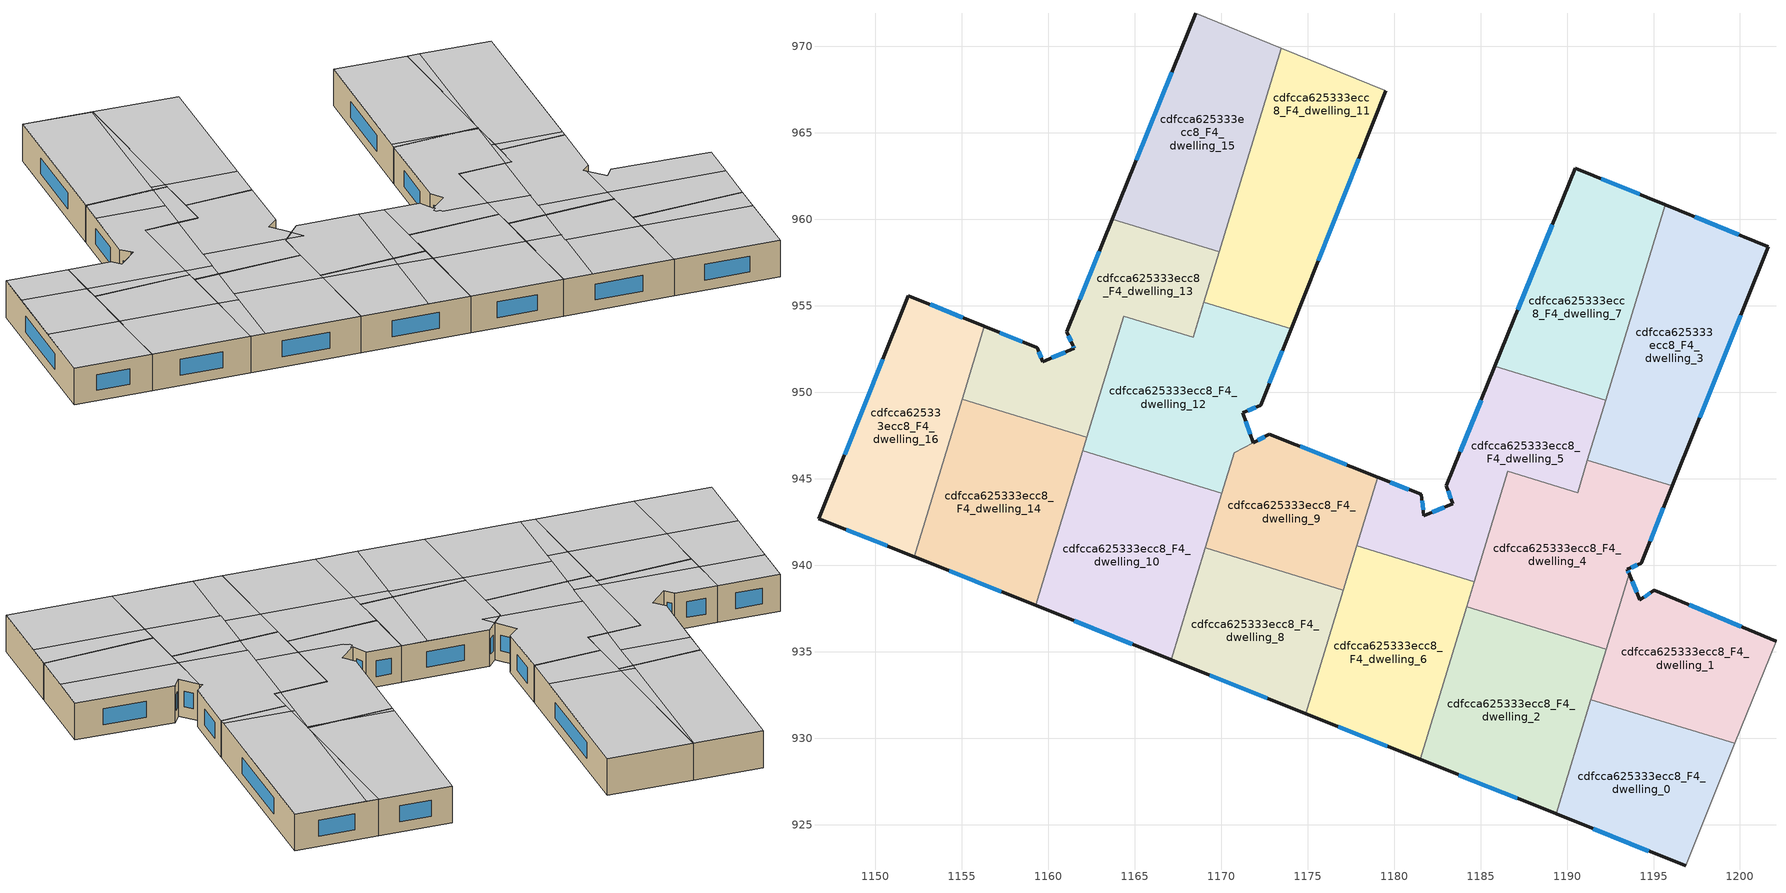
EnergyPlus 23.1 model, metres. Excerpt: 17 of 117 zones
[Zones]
cdfcca625333ecc8_F4_dwelling_0
 floor to cdfcca625333ecc8_F3_dwelling_0 (EU_floor_Construction): 1199.71,929.7 1196.87,922.62 1189.37,925.62 1191.38,932.23 z12
 wall outside (EU_wall_Construction): 1189.37,925.62 1196.87,922.62 z12:15
 wall to cdfcca625333ecc8_F4_dwelling_1 (EU_wall_Construction): 1199.71,929.7 1191.38,932.23 z12:15
 wall adiabatic (EU_wall_Construction): 1196.87,922.62 1199.71,929.7 z12:15
 wall to cdfcca625333ecc8_F4_dwelling_2 (EU_wall_Construction): 1191.38,932.23 1189.37,925.62 z12:15
 window (EU_Window_Construction): 1191.51,924.77 1194.72,923.48 z12.86:14.14
 ceiling to cdfcca625333ecc8_F5_dwelling_15 (EU_floor_Construction): 1196.87,922.62 1198.91,927.72 1190.97,930.9 1189.37,925.62 z15
 ceiling to cdfcca625333ecc8_F5_dwelling_14 (EU_floor_Construction): 1198.91,927.72 1199.71,929.7 1191.38,932.23 1190.97,930.9 z15
cdfcca625333ecc8_F4_dwelling_1
 floor to cdfcca625333ecc8_F3_dwelling_1 (EU_floor_Construction): 1202.08,935.61 1199.71,929.7 1191.38,932.23 1193.59,939.51 1194.22,938 1195.05,938.56 z12
 wall outside (EU_wall_Construction): 1202.08,935.61 1195.05,938.56 1194.22,938 1193.59,939.51 z12:15
 wall adiabatic (EU_wall_Construction): 1199.71,929.7 1202.08,935.61 z12:15
 wall to cdfcca625333ecc8_F4_dwelling_4 (EU_wall_Construction): 1193.59,939.51 1192.26,935.13 z12:15
 wall to cdfcca625333ecc8_F4_dwelling_2 (EU_wall_Construction): 1192.26,935.13 1191.38,932.23 z12:15
 window (EU_Window_Construction): 1194.04,938.43 1193.77,939.08 / 1194.81,938.4 1194.46,938.16 / 1200.07,936.45 1197.06,937.72 z12.86:14.14
 ceiling to cdfcca625333ecc8_F5_dwelling_14 (EU_floor_Construction): 1199.71,929.7 1200.96,932.81 1192.58,936.17 1191.38,932.23 z15
 ceiling to cdfcca625333ecc8_F5_dwelling_13 (EU_floor_Construction): 1200.96,932.81 1202.08,935.61 1195.05,938.56 1194.22,938 1193.59,939.51 1192.58,936.17 z15
cdfcca625333ecc8_F4_dwelling_10
 floor to cdfcca625333ecc8_F3_dwelling_10 (EU_floor_Construction): 1170.04,944.17 1167.1,934.54 1159.28,937.67 1162,946.62 z12
 wall outside (EU_wall_Construction): 1159.28,937.67 1167.1,934.54 z12:15
 wall to cdfcca625333ecc8_F4_dwelling_12 (EU_wall_Construction): 1170.04,944.17 1162,946.62 z12:15
 wall to cdfcca625333ecc8_F4_dwelling_14 (EU_wall_Construction): 1162,946.62 1159.28,937.67 z12:15
 wall to cdfcca625333ecc8_F4_dwelling_8 (EU_wall_Construction): 1167.1,934.54 1169.07,941 z12:15
 wall to cdfcca625333ecc8_F4_dwelling_9 (EU_wall_Construction): 1169.07,941 1170.04,944.17 z12:15
 window (EU_Window_Construction): 1161.51,936.78 1164.87,935.44 z12.86:14.14
 ceiling to cdfcca625333ecc8_F5_dwelling_7 (EU_floor_Construction): 1167.11,934.54 1168.95,940.6 1162.67,943.12 1160.32,937.26 z15
 ceiling to cdfcca625333ecc8_F5_dwelling_6 (EU_floor_Construction): 1168.95,940.6 1170.04,944.17 1163.85,946.06 1162.67,943.12 z15
 ceiling to cdfcca625333ecc8_F5_dwelling_3 (EU_floor_Construction): 1160.32,937.26 1162.33,942.26 1160.85,942.85 1159.28,937.68 z15
 ceiling to cdfcca625333ecc8_F5_dwelling_2 (EU_floor_Construction): 1162.33,942.26 1163.85,946.06 1162,946.62 1160.85,942.85 z15
cdfcca625333ecc8_F4_dwelling_11
 floor to cdfcca625333ecc8_F3_dwelling_11 (EU_floor_Construction): 1179.53,967.43 1174.05,953.67 1169,955.21 1173.48,969.9 z12
 wall outside (EU_wall_Construction): 1174.05,953.67 1179.53,967.43 z12:15
 wall to cdfcca625333ecc8_F4_dwelling_12 (EU_wall_Construction): 1169,955.21 1174.05,953.67 z12:15
 wall adiabatic (EU_wall_Construction): 1179.53,967.43 1173.48,969.9 z12:15
 wall to cdfcca625333ecc8_F4_dwelling_15 (EU_wall_Construction): 1173.48,969.9 1169.89,958.12 z12:15
 wall to cdfcca625333ecc8_F4_dwelling_13 (EU_wall_Construction): 1169.89,958.12 1169,955.21 z12:15
 window (EU_Window_Construction): 1175.61,957.6 1177.96,963.5 z12.86:14.14
 ceiling to cdfcca625333ecc8_F5_dwelling_4 (EU_floor_Construction): 1175.13,956.39 1179.53,967.43 1173.48,969.9 1169.99,958.45 z15
 ceiling to cdfcca625333ecc8_F5_dwelling_5 (EU_floor_Construction): 1174.05,953.67 1175.13,956.39 1169.99,958.45 1169,955.21 z15
cdfcca625333ecc8_F4_dwelling_12
 floor to cdfcca625333ecc8_F3_dwelling_12 (EU_floor_Construction): 1174.05,953.67 1172.29,949.25 1171.26,948.83 1171.85,947.09 1170.75,946.51 1170.04,944.17 1162,946.62 1164.37,954.41 1168.39,953.18 1169,955.21 z12
 wall outside (EU_wall_Construction): 1171.85,947.09 1171.26,948.83 1172.29,949.25 1174.05,953.67 z12:15
 wall to cdfcca625333ecc8_F4_dwelling_13 (EU_wall_Construction): 1169,955.21 1168.39,953.18 1164.37,954.41 1162.24,947.4 z12:15
 wall to cdfcca625333ecc8_F4_dwelling_9 (EU_wall_Construction): 1170.04,944.17 1170.75,946.51 1171.85,947.09 z12:15
 wall to cdfcca625333ecc8_F4_dwelling_14 (EU_wall_Construction): 1162.24,947.4 1162,946.62 z12:15
 window (EU_Window_Construction): 1172.79,950.51 1173.54,952.41 / 1171.55,948.95 1171.99,949.13 / 1171.68,947.59 1171.43,948.33 z12.86:14.14
 ceiling to cdfcca625333ecc8_F5_dwelling_5 (EU_floor_Construction): 1171.84,947.09 1171.26,948.83 1172.29,949.25 1174.05,953.67 1169,955.21 1168.39,953.18 1166.89,953.64 1165.02,948.98 1170.93,946.61 z15
 ceiling to cdfcca625333ecc8_F5_dwelling_1 (EU_floor_Construction): 1164.33,947.26 1166.89,953.64 1164.37,954.41 1162.43,948.03 z15
 ceiling to cdfcca625333ecc8_F5_dwelling_6 (EU_floor_Construction): 1170.04,944.17 1170.75,946.51 1170.93,946.61 1165.02,948.98 1163.85,946.06 z15
 ceiling to cdfcca625333ecc8_F5_dwelling_2 (EU_floor_Construction): 1163.85,946.06 1164.33,947.26 1162.43,948.03 1162,946.62 z15
cdfcca625333ecc8_F4_dwelling_13
 floor to cdfcca625333ecc8_F3_dwelling_13 (EU_floor_Construction): 1169.89,958.12 1168.39,953.18 1164.37,954.41 1162.24,947.4 1155.04,949.6 1156.32,953.81 1159.38,952.57 1159.68,951.77 1161.5,952.54 1161.42,952.72 1161.07,953.5 1163.71,960 z12
 wall outside (EU_wall_Construction): 1163.71,960 1161.07,953.5 1161.42,952.72 1161.5,952.54 1159.68,951.77 1159.38,952.57 1156.32,953.81 z12:15
 wall to cdfcca625333ecc8_F4_dwelling_14 (EU_wall_Construction): 1155.04,949.6 1162.24,947.4 z12:15
 wall to cdfcca625333ecc8_F4_dwelling_15 (EU_wall_Construction): 1169.89,958.12 1163.71,960 z12:15
 wall to cdfcca625333ecc8_F4_dwelling_16 (EU_wall_Construction): 1156.32,953.81 1155.04,949.6 z12:15
 window (EU_Window_Construction): 1158.51,952.92 1157.19,953.45 / 1159.6,952 1159.47,952.34 / 1160.98,952.32 1160.2,951.99 / 1161.44,952.67 1161.48,952.59 / 1161.17,953.28 1161.32,952.94 / 1162.95,958.14 1161.83,955.36 z12.86:14.14
 ceiling to cdfcca625333ecc8_F5_dwelling_1 (EU_floor_Construction): 1162.43,948.03 1164.37,954.41 1166.89,953.64 1167.89,956.14 1162.94,958.12 1161.07,953.5 1161.42,952.72 1161.5,952.54 1159.68,951.77 1159.38,952.57 1156.32,953.81 1155.41,950.84 z15
 ceiling to cdfcca625333ecc8_F5_dwelling_0 (EU_floor_Construction): 1167.89,956.14 1168.81,958.45 1163.71,960 1162.94,958.12 z15
 ceiling to cdfcca625333ecc8_F5_dwelling_2 (EU_floor_Construction): 1162.24,947.4 1162.43,948.03 1155.41,950.84 1155.04,949.6 z15
 ceiling to cdfcca625333ecc8_F5_dwelling_5 (EU_floor_Construction): 1168.39,953.18 1169.89,958.12 1168.81,958.45 1166.89,953.64 z15
cdfcca625333ecc8_F4_dwelling_14
 floor to cdfcca625333ecc8_F3_dwelling_14 (EU_floor_Construction): 1162.24,947.4 1159.28,937.67 1152.26,940.49 1155.04,949.6 z12
 wall outside (EU_wall_Construction): 1152.26,940.49 1159.28,937.67 z12:15
 wall to cdfcca625333ecc8_F4_dwelling_16 (EU_wall_Construction): 1155.04,949.6 1152.26,940.49 z12:15
 window (EU_Window_Construction): 1154.27,939.68 1157.27,938.48 z12.86:14.14
 ceiling to cdfcca625333ecc8_F5_dwelling_3 (EU_floor_Construction): 1159.28,937.68 1160.85,942.85 1153.84,945.66 1152.26,940.49 z15
 ceiling to cdfcca625333ecc8_F5_dwelling_2 (EU_floor_Construction): 1160.85,942.85 1162.24,947.4 1155.04,949.6 1153.84,945.66 z15
cdfcca625333ecc8_F4_dwelling_15
 floor to cdfcca625333ecc8_F3_dwelling_15 (EU_floor_Construction): 1173.48,969.9 1169.89,958.12 1163.71,960 1168.53,971.92 z12
 wall outside (EU_wall_Construction): 1168.53,971.92 1163.71,960 z12:15
 wall adiabatic (EU_wall_Construction): 1173.48,969.9 1168.53,971.92 z12:15
 window (EU_Window_Construction): 1167.15,968.52 1165.08,963.41 z12.86:14.14
 ceiling to cdfcca625333ecc8_F5_dwelling_0 (EU_floor_Construction): 1168.81,958.45 1173.41,969.93 1168.53,971.92 1163.71,960 z15
 ceiling to cdfcca625333ecc8_F5_dwelling_4 (EU_floor_Construction): 1169.99,958.45 1173.48,969.9 1173.41,969.93 1168.98,958.86 z15
 ceiling to cdfcca625333ecc8_F5_dwelling_5 (EU_floor_Construction): 1169.89,958.12 1169.99,958.45 1168.98,958.86 1168.81,958.45 z15
cdfcca625333ecc8_F4_dwelling_16
 floor to cdfcca625333ecc8_F3_dwelling_16 (EU_floor_Construction): 1156.32,953.81 1152.26,940.49 1146.75,942.69 1151.92,955.59 z12
 wall outside (EU_wall_Construction): 1156.32,953.81 1151.92,955.59 1146.75,942.69 1152.26,940.49 z12:15
 window (EU_Window_Construction): 1150.45,951.91 1148.23,946.38 / 1155.06,954.32 1153.18,955.08 / 1148.33,942.06 1150.69,941.12 z12.86:14.14
 ceiling to cdfcca625333ecc8_F5_dwelling_2 (EU_floor_Construction): 1153.84,945.66 1155.41,950.84 1150.76,952.7 1148.76,947.7 z15
 ceiling to cdfcca625333ecc8_F5_dwelling_1 (EU_floor_Construction): 1155.41,950.84 1156.32,953.81 1151.92,955.59 1150.76,952.7 z15
 ceiling to cdfcca625333ecc8_F5_dwelling_3 (EU_floor_Construction): 1152.26,940.49 1153.84,945.66 1148.76,947.7 1146.75,942.69 z15
cdfcca625333ecc8_F4_dwelling_2
 floor to cdfcca625333ecc8_F3_dwelling_2 (EU_floor_Construction): 1192.26,935.13 1189.37,925.62 1181.51,928.77 1184.19,937.59 z12
 wall outside (EU_wall_Construction): 1181.51,928.77 1189.37,925.62 z12:15
 wall to cdfcca625333ecc8_F4_dwelling_4 (EU_wall_Construction): 1192.26,935.13 1184.19,937.59 z12:15
 wall to cdfcca625333ecc8_F4_dwelling_6 (EU_wall_Construction): 1184.19,937.59 1181.51,928.77 z12:15
 window (EU_Window_Construction): 1183.75,927.87 1187.12,926.52 z12.86:14.14
 ceiling to cdfcca625333ecc8_F5_dwelling_14 (EU_floor_Construction): 1190.97,930.9 1192.26,935.13 1187.06,936.72 1185.59,933.05 z15
 ceiling to cdfcca625333ecc8_F5_dwelling_11 (EU_floor_Construction): 1183.55,927.95 1185.88,933.79 1183.34,934.8 1181.51,928.77 z15
 ceiling to cdfcca625333ecc8_F5_dwelling_10 (EU_floor_Construction): 1185.88,933.79 1187.06,936.72 1184.19,937.59 1183.34,934.8 z15
 ceiling adiabatic (EU_roof_Construction): 1189.37,925.62 1190.97,930.9 1185.59,933.05 1183.55,927.95 z15
cdfcca625333ecc8_F4_dwelling_3
 floor to cdfcca625333ecc8_F3_dwelling_3 (EU_floor_Construction): 1201.64,958.4 1196.08,944.59 1191.18,946.08 1195.67,960.84 z12
 wall outside (EU_wall_Construction): 1196.08,944.59 1201.64,958.4 1195.67,960.84 z12:15
 wall to cdfcca625333ecc8_F4_dwelling_4 (EU_wall_Construction): 1191.18,946.08 1196.08,944.59 z12:15
 wall to cdfcca625333ecc8_F4_dwelling_7 (EU_wall_Construction): 1195.67,960.84 1192.24,949.55 z12:15
 wall to cdfcca625333ecc8_F4_dwelling_5 (EU_wall_Construction): 1192.24,949.55 1191.18,946.08 z12:15
 window (EU_Window_Construction): 1197.67,948.54 1200.05,954.46 / 1199.93,959.1 1197.38,960.14 z12.86:14.14
 ceiling to cdfcca625333ecc8_F5_dwelling_12 (EU_floor_Construction): 1196.26,945.03 1201.64,958.4 1196.57,960.47 1192.36,949.95 1191.45,946.95 z15
 ceiling to cdfcca625333ecc8_F5_dwelling_13 (EU_floor_Construction): 1196.08,944.59 1196.26,945.03 1191.45,946.95 1191.18,946.08 z15
 ceiling to cdfcca625333ecc8_F5_dwelling_8 (EU_floor_Construction): 1192.36,949.95 1196.57,960.47 1195.67,960.84 z15
cdfcca625333ecc8_F4_dwelling_4
 floor to cdfcca625333ecc8_F3_dwelling_4 (EU_floor_Construction): 1196.08,944.59 1194.28,940.12 1193.48,939.76 1193.59,939.51 1192.26,935.13 1184.19,937.59 1186.57,945.43 1190.61,944.2 1191.18,946.08 z12
 wall outside (EU_wall_Construction): 1193.59,939.51 1193.48,939.76 1194.28,940.12 1196.08,944.59 z12:15
 wall to cdfcca625333ecc8_F4_dwelling_5 (EU_wall_Construction): 1191.18,946.08 1190.61,944.2 1186.57,945.43 1184.64,939.06 z12:15
 wall to cdfcca625333ecc8_F4_dwelling_6 (EU_wall_Construction): 1184.63,939.06 1184.19,937.59 z12:15
 window (EU_Window_Construction): 1193.71,939.87 1194.06,940.02 / 1193.56,939.58 1193.52,939.69 / 1194.8,941.4 1195.57,943.31 z12.86:14.14
 ceiling to cdfcca625333ecc8_F5_dwelling_13 (EU_floor_Construction): 1192.58,936.17 1193.59,939.51 1193.48,939.76 1194.28,940.12 1196.08,944.59 1191.18,946.08 1190.61,944.2 1190.12,944.35 1187.63,938.15 z15
 ceiling to cdfcca625333ecc8_F5_dwelling_9 (EU_floor_Construction): 1188.22,939.62 1190.12,944.35 1186.57,945.43 1185.18,940.84 z15
 ceiling to cdfcca625333ecc8_F5_dwelling_10 (EU_floor_Construction): 1187.06,936.72 1188.22,939.62 1185.18,940.84 1184.19,937.59 z15
 ceiling to cdfcca625333ecc8_F5_dwelling_14 (EU_floor_Construction): 1192.26,935.13 1192.58,936.17 1187.63,938.15 1187.06,936.72 z15
cdfcca625333ecc8_F4_dwelling_5
 floor to cdfcca625333ecc8_F3_dwelling_5 (EU_floor_Construction): 1192.24,949.55 1190.61,944.2 1186.57,945.43 1184.64,939.06 1177.84,941.12 1179.05,945.09 1181.57,944.09 1181.73,942.87 1183.39,943.55 1183.03,944.6 1185.83,951.5 z12
 wall outside (EU_wall_Construction): 1185.83,951.5 1183.03,944.6 1183.39,943.55 1181.73,942.87 1181.57,944.09 1179.05,945.09 z12:15
 wall to cdfcca625333ecc8_F4_dwelling_6 (EU_wall_Construction): 1177.84,941.12 1184.64,939.06 z12:15
 wall to cdfcca625333ecc8_F4_dwelling_7 (EU_wall_Construction): 1192.24,949.55 1185.83,951.5 z12:15
 wall to cdfcca625333ecc8_F4_dwelling_9 (EU_wall_Construction): 1179.05,945.09 1177.84,941.12 z12:15
 window (EU_Window_Construction): 1180.85,944.38 1179.77,944.81 / 1181.68,943.22 1181.62,943.74 / 1182.91,943.36 1182.2,943.06 / 1183.13,944.3 1183.29,943.85 / 1185.03,949.53 1183.83,946.57 z12.86:14.14
 ceiling to cdfcca625333ecc8_F5_dwelling_9 (EU_floor_Construction): 1190.12,944.35 1192.15,949.42 1190.5,950.08 1185.83,951.5 1183.03,944.6 1183.39,943.55 1181.87,942.92 1181.89,942.77 1181.6,942.65 1181.63,942.42 1181.95,942.29 1181.97,942.12 1185.18,940.84 1186.57,945.43 z15
 ceiling to cdfcca625333ecc8_F5_dwelling_10 (EU_floor_Construction): 1184.64,939.06 1185.18,940.84 1181.97,942.12 1181.95,942.29 1181.63,942.42 1181.6,942.65 1181.89,942.77 1181.87,942.92 1181.73,942.87 1181.57,944.09 1179.05,945.09 1177.84,941.12 z15
 ceiling to cdfcca625333ecc8_F5_dwelling_12 (EU_floor_Construction): 1191.45,946.95 1192.24,949.55 1192.2,949.56 1191.2,947.05 z15
 ceiling to cdfcca625333ecc8_F5_dwelling_8 (EU_floor_Construction): 1192.15,949.42 1192.2,949.56 1190.5,950.08 z15
 ceiling to cdfcca625333ecc8_F5_dwelling_13 (EU_floor_Construction): 1190.61,944.2 1191.45,946.95 1191.2,947.05 1190.12,944.35 z15
cdfcca625333ecc8_F4_dwelling_6
 floor to cdfcca625333ecc8_F3_dwelling_6 (EU_floor_Construction): 1184.64,939.06 1181.51,928.77 1174.89,931.42 1177.84,941.12 z12
 wall outside (EU_wall_Construction): 1174.89,931.42 1181.51,928.77 z12:15
 wall to cdfcca625333ecc8_F4_dwelling_8 (EU_wall_Construction): 1177.06,938.57 1174.89,931.42 z12:15
 wall to cdfcca625333ecc8_F4_dwelling_9 (EU_wall_Construction): 1177.84,941.12 1177.07,938.57 z12:15
 window (EU_Window_Construction): 1176.78,930.66 1179.62,929.53 z12.86:14.14
 ceiling to cdfcca625333ecc8_F5_dwelling_10 (EU_floor_Construction): 1183.34,934.8 1184.64,939.06 1177.84,941.12 1176.73,937.45 z15
 ceiling to cdfcca625333ecc8_F5_dwelling_11 (EU_floor_Construction): 1181.51,928.77 1183.34,934.8 1176.73,937.45 1174.89,931.42 z15
cdfcca625333ecc8_F4_dwelling_7
 floor to cdfcca625333ecc8_F3_dwelling_7 (EU_floor_Construction): 1195.67,960.84 1192.24,949.55 1185.83,951.5 1190.48,962.96 z12
 wall outside (EU_wall_Construction): 1195.67,960.84 1190.48,962.96 1185.83,951.5 z12:15
 window (EU_Window_Construction): 1189.15,959.68 1187.16,954.77 / 1194.19,961.44 1191.97,962.35 z12.86:14.14
 ceiling to cdfcca625333ecc8_F5_dwelling_8 (EU_floor_Construction): 1192.36,949.95 1195.67,960.84 1190.48,962.96 1185.99,951.89 1190.5,950.08 1192.2,949.56 z15
 ceiling to cdfcca625333ecc8_F5_dwelling_9 (EU_floor_Construction): 1190.5,950.08 1185.99,951.89 1185.83,951.5 z15
cdfcca625333ecc8_F4_dwelling_8
 floor to cdfcca625333ecc8_F3_dwelling_8 (EU_floor_Construction): 1177.07,938.57 1174.89,931.42 1167.1,934.54 1169.07,941 z12
 wall outside (EU_wall_Construction): 1167.1,934.54 1174.89,931.42 z12:15
 wall to cdfcca625333ecc8_F4_dwelling_9 (EU_wall_Construction): 1177.07,938.57 1169.07,941 z12:15
 window (EU_Window_Construction): 1169.33,933.65 1172.67,932.31 z12.86:14.14
 ceiling to cdfcca625333ecc8_F5_dwelling_11 (EU_floor_Construction): 1174.89,931.42 1176.73,937.45 1174.24,938.45 1171.91,932.62 z15
 ceiling to cdfcca625333ecc8_F5_dwelling_7 (EU_floor_Construction): 1171.91,932.62 1174.25,938.48 1168.95,940.6 1167.11,934.54 z15
 ceiling to cdfcca625333ecc8_F5_dwelling_6 (EU_floor_Construction): 1174.25,938.48 1174.59,939.32 1169.07,941 1168.95,940.6 z15
 ceiling to cdfcca625333ecc8_F5_dwelling_10 (EU_floor_Construction): 1176.73,937.45 1177.07,938.57 1174.59,939.32 1174.24,938.45 z15
cdfcca625333ecc8_F4_dwelling_9
 floor to cdfcca625333ecc8_F3_dwelling_9 (EU_floor_Construction): 1179.05,945.09 1177.07,938.57 1169.07,941 1170.75,946.51 1172.79,947.58 z12
 wall outside (EU_wall_Construction): 1179.05,945.09 1172.79,947.58 1171.85,947.09 z12:15
 window (EU_Window_Construction): 1172.52,947.44 1172.12,947.23 / 1177.26,945.81 1174.58,946.87 z12.86:14.14
 ceiling to cdfcca625333ecc8_F5_dwelling_6 (EU_floor_Construction): 1174.59,939.32 1177.2,945.83 1172.79,947.58 1171.85,947.09 1172.18,946.11 1170.94,946.61 1170.75,946.51 1169.07,941 z15
 ceiling to cdfcca625333ecc8_F5_dwelling_5 (EU_floor_Construction): 1172.18,946.11 1171.84,947.09 1170.93,946.61 z15
 ceiling to cdfcca625333ecc8_F5_dwelling_10 (EU_floor_Construction): 1177.07,938.57 1179.05,945.09 1177.2,945.83 1174.59,939.32 z15
[Building]
EU S2 Campaign: North Axis=0; Terrain=City; Solar Distribution=FullExterior
[Site:Location]
Helsinki-Vantaa.AP: Latitude=60.317; Longitude=24.963; Time Zone=2; Elevation=54.6
[SizingPeriod:WeatherFileDays]
AnnualSizingPeriod: Begin Month=1; Begin Day of Month=1; End Month=12; End Day of Month=31; Day of Week for Start Day=Monday; Use Weather File Daylight Saving Period=No; Use Weather File Rain and Snow Indicators=No
[MATERIAL]
EU_InternalMass_Material: Roughness=MediumRough; Thickness=0.1; Conductivity=1; Density=1800; Specific Heat=900; Thermal Absorptance=0.9; Solar Absorptance=0.7; Visible Absorptance=0.7
[MATERIAL:NOMASS] Roughness=MediumRough; Thermal Absorptance=0.9; Solar Absorptance=0.7; Visible Absorptance=0.7
Name | Thermal Resistance
EU_wall_NoMass | 1.10183
EU_roof_NoMass; EU_floor_NoMass | 1.70606
[WINDOWMATERIAL:SIMPLEGLAZINGSYSTEM]
EU_Window_SimpleGlazing: UFactor=3.11035; Solar Heat Gain Coefficient=0.8; Visible Transmittance=0.8
[CONSTRUCTION]
EU_wall_Construction: EU_wall_NoMass
EU_roof_Construction: EU_roof_NoMass
EU_floor_Construction: EU_floor_NoMass
EU_Window_Construction: EU_Window_SimpleGlazing
EU_InternalMass_Construction: EU_InternalMass_Material
[ZONE] Type=1; Multiplier=1; Ceiling Height=autocalculate; Floor Area=autocalculate; Part of Total Floor Area=Yes
Name | Volume
cdfcca625333ecc8_F4_dwelling_0 | 182.585
cdfcca625333ecc8_F4_dwelling_1 | 182.602
cdfcca625333ecc8_F4_dwelling_10 | 244.626
cdfcca625333ecc8_F4_dwelling_11 | 266.701
cdfcca625333ecc8_F4_dwelling_12 | 247.414
cdfcca625333ecc8_F4_dwelling_13 | 222.495
cdfcca625333ecc8_F4_dwelling_14 | 222.434
cdfcca625333ecc8_F4_dwelling_15 | 222.476
cdfcca625333ecc8_F4_dwelling_16 | 222.497
cdfcca625333ecc8_F4_dwelling_2 | 242.431
cdfcca625333ecc8_F4_dwelling_3 | 262.366
cdfcca625333ecc8_F4_dwelling_4 | 242.438
cdfcca625333ecc8_F4_dwelling_5 | 222.489
cdfcca625333ecc8_F4_dwelling_6 | 222.467
cdfcca625333ecc8_F4_dwelling_7 | 222.505
cdfcca625333ecc8_F4_dwelling_8 | 178.233
cdfcca625333ecc8_F4_dwelling_9 | 175.454
[INTERNALMASS] Construction=EU_InternalMass_Construction
Name | Zone or ZoneList | Surface Area
cdfcca625333ecc8_F4_dwelling_0_EU_InternalMass | cdfcca625333ecc8_F4_dwelling_0 | 60.8627
cdfcca625333ecc8_F4_dwelling_1_EU_InternalMass | cdfcca625333ecc8_F4_dwelling_1 | 60.866
cdfcca625333ecc8_F4_dwelling_2_EU_InternalMass | cdfcca625333ecc8_F4_dwelling_2 | 80.8088
cdfcca625333ecc8_F4_dwelling_3_EU_InternalMass | cdfcca625333ecc8_F4_dwelling_3 | 87.4556
cdfcca625333ecc8_F4_dwelling_4_EU_InternalMass | cdfcca625333ecc8_F4_dwelling_4 | 80.813
cdfcca625333ecc8_F4_dwelling_5_EU_InternalMass | cdfcca625333ecc8_F4_dwelling_5 | 74.1629
cdfcca625333ecc8_F4_dwelling_6_EU_InternalMass | cdfcca625333ecc8_F4_dwelling_6 | 74.1559
cdfcca625333ecc8_F4_dwelling_7_EU_InternalMass | cdfcca625333ecc8_F4_dwelling_7 | 74.1694
cdfcca625333ecc8_F4_dwelling_8_EU_InternalMass | cdfcca625333ecc8_F4_dwelling_8 | 59.4113
cdfcca625333ecc8_F4_dwelling_9_EU_InternalMass | cdfcca625333ecc8_F4_dwelling_9 | 58.4874
cdfcca625333ecc8_F4_dwelling_10_EU_InternalMass | cdfcca625333ecc8_F4_dwelling_10 | 81.5409
cdfcca625333ecc8_F4_dwelling_11_EU_InternalMass | cdfcca625333ecc8_F4_dwelling_11 | 88.9052
cdfcca625333ecc8_F4_dwelling_12_EU_InternalMass | cdfcca625333ecc8_F4_dwelling_12 | 82.4716
cdfcca625333ecc8_F4_dwelling_13_EU_InternalMass | cdfcca625333ecc8_F4_dwelling_13 | 74.1658
cdfcca625333ecc8_F4_dwelling_14_EU_InternalMass | cdfcca625333ecc8_F4_dwelling_14 | 74.1462
cdfcca625333ecc8_F4_dwelling_15_EU_InternalMass | cdfcca625333ecc8_F4_dwelling_15 | 74.1591
cdfcca625333ecc8_F4_dwelling_16_EU_InternalMass | cdfcca625333ecc8_F4_dwelling_16 | 74.1656
[OTHEREQUIPMENT] Fuel Type=Electricity; Design Level Calculation Method=Watts/Area; Power per Zone Floor Area=1; Fraction Latent=0; Fraction Radiant=0; Fraction Lost=0; Carbon Dioxide Generation Rate=0; EndUse Subcategory=EU_Step8_InternalGains
Name | Zone or ZoneList or Space or SpaceList | Schedule
EU_Step8_InternalGain_cdfcca625333ecc8_F4_dwelling_0_f000 | cdfcca625333ecc8_F4_dwelling_0 | EU_Step8_GainSchedule_cdfcca625333ecc8_F4_dwelling_0_f000
EU_Step8_InternalGain_cdfcca625333ecc8_F4_dwelling_1_f000 | cdfcca625333ecc8_F4_dwelling_1 | EU_Step8_GainSchedule_cdfcca625333ecc8_F4_dwelling_1_f000
EU_Step8_InternalGain_cdfcca625333ecc8_F4_dwelling_2_f000 | cdfcca625333ecc8_F4_dwelling_2 | EU_Step8_GainSchedule_cdfcca625333ecc8_F4_dwelling_2_f000
EU_Step8_InternalGain_cdfcca625333ecc8_F4_dwelling_3_f000 | cdfcca625333ecc8_F4_dwelling_3 | EU_Step8_GainSchedule_cdfcca625333ecc8_F4_dwelling_3_f000
EU_Step8_InternalGain_cdfcca625333ecc8_F4_dwelling_4_f000 | cdfcca625333ecc8_F4_dwelling_4 | EU_Step8_GainSchedule_cdfcca625333ecc8_F4_dwelling_4_f000
EU_Step8_InternalGain_cdfcca625333ecc8_F4_dwelling_5_f000 | cdfcca625333ecc8_F4_dwelling_5 | EU_Step8_GainSchedule_cdfcca625333ecc8_F4_dwelling_5_f000
EU_Step8_InternalGain_cdfcca625333ecc8_F4_dwelling_6_f000 | cdfcca625333ecc8_F4_dwelling_6 | EU_Step8_GainSchedule_cdfcca625333ecc8_F4_dwelling_6_f000
EU_Step8_InternalGain_cdfcca625333ecc8_F4_dwelling_7_f000 | cdfcca625333ecc8_F4_dwelling_7 | EU_Step8_GainSchedule_cdfcca625333ecc8_F4_dwelling_7_f000
EU_Step8_InternalGain_cdfcca625333ecc8_F4_dwelling_8_f000 | cdfcca625333ecc8_F4_dwelling_8 | EU_Step8_GainSchedule_cdfcca625333ecc8_F4_dwelling_8_f000
EU_Step8_InternalGain_cdfcca625333ecc8_F4_dwelling_9_f000 | cdfcca625333ecc8_F4_dwelling_9 | EU_Step8_GainSchedule_cdfcca625333ecc8_F4_dwelling_9_f000
EU_Step8_InternalGain_cdfcca625333ecc8_F4_dwelling_10_f000 | cdfcca625333ecc8_F4_dwelling_10 | EU_Step8_GainSchedule_cdfcca625333ecc8_F4_dwelling_10_f000
EU_Step8_InternalGain_cdfcca625333ecc8_F4_dwelling_11_f000 | cdfcca625333ecc8_F4_dwelling_11 | EU_Step8_GainSchedule_cdfcca625333ecc8_F4_dwelling_11_f000
EU_Step8_InternalGain_cdfcca625333ecc8_F4_dwelling_12_f000 | cdfcca625333ecc8_F4_dwelling_12 | EU_Step8_GainSchedule_cdfcca625333ecc8_F4_dwelling_12_f000
EU_Step8_InternalGain_cdfcca625333ecc8_F4_dwelling_13_f000 | cdfcca625333ecc8_F4_dwelling_13 | EU_Step8_GainSchedule_cdfcca625333ecc8_F4_dwelling_13_f000
EU_Step8_InternalGain_cdfcca625333ecc8_F4_dwelling_14_f000 | cdfcca625333ecc8_F4_dwelling_14 | EU_Step8_GainSchedule_cdfcca625333ecc8_F4_dwelling_14_f000
EU_Step8_InternalGain_cdfcca625333ecc8_F4_dwelling_15_f000 | cdfcca625333ecc8_F4_dwelling_15 | EU_Step8_GainSchedule_cdfcca625333ecc8_F4_dwelling_15_f000
EU_Step8_InternalGain_cdfcca625333ecc8_F4_dwelling_16_f000 | cdfcca625333ecc8_F4_dwelling_16 | EU_Step8_GainSchedule_cdfcca625333ecc8_F4_dwelling_16_f000
[ZONEVENTILATION:DESIGNFLOWRATE] Schedule=EU_AlwaysOn; Design Flow Rate Calculation Method=AirChanges/Hour; Air Changes per Hour=0.756316; Ventilation Type=Natural; Fan Pressure Rise=0; Fan Total Efficiency=1; Constant Term Coefficient=1; Temperature Term Coefficient=0; Velocity Term Coefficient=0; Velocity Squared Term Coefficient=0; Minimum Indoor Temperature=-100; Maximum Indoor Temperature=100; Delta Temperature=-100; Minimum Outdoor Temperature=-100; Maximum Outdoor Temperature=100; Maximum Wind Speed=40
Name | Zone or ZoneList or Space or SpaceList
EU_ConstantAir_cdfcca625333ecc8_F4_dwelling_0 | cdfcca625333ecc8_F4_dwelling_0
EU_ConstantAir_cdfcca625333ecc8_F4_dwelling_1 | cdfcca625333ecc8_F4_dwelling_1
EU_ConstantAir_cdfcca625333ecc8_F4_dwelling_2 | cdfcca625333ecc8_F4_dwelling_2
EU_ConstantAir_cdfcca625333ecc8_F4_dwelling_3 | cdfcca625333ecc8_F4_dwelling_3
EU_ConstantAir_cdfcca625333ecc8_F4_dwelling_4 | cdfcca625333ecc8_F4_dwelling_4
EU_ConstantAir_cdfcca625333ecc8_F4_dwelling_5 | cdfcca625333ecc8_F4_dwelling_5
EU_ConstantAir_cdfcca625333ecc8_F4_dwelling_6 | cdfcca625333ecc8_F4_dwelling_6
EU_ConstantAir_cdfcca625333ecc8_F4_dwelling_7 | cdfcca625333ecc8_F4_dwelling_7
EU_ConstantAir_cdfcca625333ecc8_F4_dwelling_8 | cdfcca625333ecc8_F4_dwelling_8
EU_ConstantAir_cdfcca625333ecc8_F4_dwelling_9 | cdfcca625333ecc8_F4_dwelling_9
EU_ConstantAir_cdfcca625333ecc8_F4_dwelling_10 | cdfcca625333ecc8_F4_dwelling_10
EU_ConstantAir_cdfcca625333ecc8_F4_dwelling_11 | cdfcca625333ecc8_F4_dwelling_11
EU_ConstantAir_cdfcca625333ecc8_F4_dwelling_12 | cdfcca625333ecc8_F4_dwelling_12
EU_ConstantAir_cdfcca625333ecc8_F4_dwelling_13 | cdfcca625333ecc8_F4_dwelling_13
EU_ConstantAir_cdfcca625333ecc8_F4_dwelling_14 | cdfcca625333ecc8_F4_dwelling_14
EU_ConstantAir_cdfcca625333ecc8_F4_dwelling_15 | cdfcca625333ecc8_F4_dwelling_15
EU_ConstantAir_cdfcca625333ecc8_F4_dwelling_16 | cdfcca625333ecc8_F4_dwelling_16
[HVACTEMPLATE:THERMOSTAT] Constant Heating Setpoint=20; Constant Cooling Setpoint=50
EU_HeatOnly_cdfcca625333ecc8_F0_dwelling_0; EU_HeatOnly_cdfcca625333ecc8_F0_dwelling_1; EU_HeatOnly_cdfcca625333ecc8_F0_dwelling_2; EU_HeatOnly_cdfcca625333ecc8_F0_dwelling_3; EU_HeatOnly_cdfcca625333ecc8_F0_dwelling_4; EU_HeatOnly_cdfcca625333ecc8_F0_dwelling_5; EU_HeatOnly_cdfcca625333ecc8_F0_dwelling_6; EU_HeatOnly_cdfcca625333ecc8_F0_dwelling_7; EU_HeatOnly_cdfcca625333ecc8_F0_dwelling_8; EU_HeatOnly_cdfcca625333ecc8_F0_dwelling_9; EU_HeatOnly_cdfcca625333ecc8_F0_dwelling_10; EU_HeatOnly_cdfcca625333ecc8_F0_dwelling_11; EU_HeatOnly_cdfcca625333ecc8_F0_dwelling_12; EU_HeatOnly_cdfcca625333ecc8_F0_dwelling_13; EU_HeatOnly_cdfcca625333ecc8_F0_dwelling_14; EU_HeatOnly_cdfcca625333ecc8_F0_dwelling_15; EU_HeatOnly_cdfcca625333ecc8_F0_dwelling_16; EU_HeatOnly_cdfcca625333ecc8_F1_dwelling_0; EU_HeatOnly_cdfcca625333ecc8_F1_dwelling_1; EU_HeatOnly_cdfcca625333ecc8_F1_dwelling_2; EU_HeatOnly_cdfcca625333ecc8_F1_dwelling_3; EU_HeatOnly_cdfcca625333ecc8_F1_dwelling_4; EU_HeatOnly_cdfcca625333ecc8_F1_dwelling_5; EU_HeatOnly_cdfcca625333ecc8_F1_dwelling_6; EU_HeatOnly_cdfcca625333ecc8_F1_dwelling_7; EU_HeatOnly_cdfcca625333ecc8_F1_dwelling_8; EU_HeatOnly_cdfcca625333ecc8_F1_dwelling_9; EU_HeatOnly_cdfcca625333ecc8_F1_dwelling_10; EU_HeatOnly_cdfcca625333ecc8_F1_dwelling_11; EU_HeatOnly_cdfcca625333ecc8_F1_dwelling_12; EU_HeatOnly_cdfcca625333ecc8_F1_dwelling_13; EU_HeatOnly_cdfcca625333ecc8_F1_dwelling_14; EU_HeatOnly_cdfcca625333ecc8_F1_dwelling_15; EU_HeatOnly_cdfcca625333ecc8_F1_dwelling_16; EU_HeatOnly_cdfcca625333ecc8_F2_dwelling_0; EU_HeatOnly_cdfcca625333ecc8_F2_dwelling_1; EU_HeatOnly_cdfcca625333ecc8_F2_dwelling_2; EU_HeatOnly_cdfcca625333ecc8_F2_dwelling_3; EU_HeatOnly_cdfcca625333ecc8_F2_dwelling_4; EU_HeatOnly_cdfcca625333ecc8_F2_dwelling_5; EU_HeatOnly_cdfcca625333ecc8_F2_dwelling_6; EU_HeatOnly_cdfcca625333ecc8_F2_dwelling_7; EU_HeatOnly_cdfcca625333ecc8_F2_dwelling_8; EU_HeatOnly_cdfcca625333ecc8_F2_dwelling_9; EU_HeatOnly_cdfcca625333ecc8_F2_dwelling_10; EU_HeatOnly_cdfcca625333ecc8_F2_dwelling_11; EU_HeatOnly_cdfcca625333ecc8_F2_dwelling_12; EU_HeatOnly_cdfcca625333ecc8_F2_dwelling_13; EU_HeatOnly_cdfcca625333ecc8_F2_dwelling_14; EU_HeatOnly_cdfcca625333ecc8_F2_dwelling_15; EU_HeatOnly_cdfcca625333ecc8_F2_dwelling_16; EU_HeatOnly_cdfcca625333ecc8_F3_dwelling_0; EU_HeatOnly_cdfcca625333ecc8_F3_dwelling_1; EU_HeatOnly_cdfcca625333ecc8_F3_dwelling_2; EU_HeatOnly_cdfcca625333ecc8_F3_dwelling_3; EU_HeatOnly_cdfcca625333ecc8_F3_dwelling_4; EU_HeatOnly_cdfcca625333ecc8_F3_dwelling_5; EU_HeatOnly_cdfcca625333ecc8_F3_dwelling_6; EU_HeatOnly_cdfcca625333ecc8_F3_dwelling_7; EU_HeatOnly_cdfcca625333ecc8_F3_dwelling_8; EU_HeatOnly_cdfcca625333ecc8_F3_dwelling_9; EU_HeatOnly_cdfcca625333ecc8_F3_dwelling_10; EU_HeatOnly_cdfcca625333ecc8_F3_dwelling_11; EU_HeatOnly_cdfcca625333ecc8_F3_dwelling_12; EU_HeatOnly_cdfcca625333ecc8_F3_dwelling_13; EU_HeatOnly_cdfcca625333ecc8_F3_dwelling_14; EU_HeatOnly_cdfcca625333ecc8_F3_dwelling_15; EU_HeatOnly_cdfcca625333ecc8_F3_dwelling_16; EU_HeatOnly_cdfcca625333ecc8_F4_dwelling_0; EU_HeatOnly_cdfcca625333ecc8_F4_dwelling_1; EU_HeatOnly_cdfcca625333ecc8_F4_dwelling_2; EU_HeatOnly_cdfcca625333ecc8_F4_dwelling_3; EU_HeatOnly_cdfcca625333ecc8_F4_dwelling_4; EU_HeatOnly_cdfcca625333ecc8_F4_dwelling_5; EU_HeatOnly_cdfcca625333ecc8_F4_dwelling_6; EU_HeatOnly_cdfcca625333ecc8_F4_dwelling_7; EU_HeatOnly_cdfcca625333ecc8_F4_dwelling_8; EU_HeatOnly_cdfcca625333ecc8_F4_dwelling_9; EU_HeatOnly_cdfcca625333ecc8_F4_dwelling_10; EU_HeatOnly_cdfcca625333ecc8_F4_dwelling_11; EU_HeatOnly_cdfcca625333ecc8_F4_dwelling_12; EU_HeatOnly_cdfcca625333ecc8_F4_dwelling_13; EU_HeatOnly_cdfcca625333ecc8_F4_dwelling_14; EU_HeatOnly_cdfcca625333ecc8_F4_dwelling_15; EU_HeatOnly_cdfcca625333ecc8_F4_dwelling_16; EU_HeatOnly_cdfcca625333ecc8_F5_dwelling_0; EU_HeatOnly_cdfcca625333ecc8_F5_dwelling_1; EU_HeatOnly_cdfcca625333ecc8_F5_dwelling_2; EU_HeatOnly_cdfcca625333ecc8_F5_dwelling_3; EU_HeatOnly_cdfcca625333ecc8_F5_dwelling_4; EU_HeatOnly_cdfcca625333ecc8_F5_dwelling_5; EU_HeatOnly_cdfcca625333ecc8_F5_dwelling_6; EU_HeatOnly_cdfcca625333ecc8_F5_dwelling_7; EU_HeatOnly_cdfcca625333ecc8_F5_dwelling_8; EU_HeatOnly_cdfcca625333ecc8_F5_dwelling_9; EU_HeatOnly_cdfcca625333ecc8_F5_dwelling_10; EU_HeatOnly_cdfcca625333ecc8_F5_dwelling_11; EU_HeatOnly_cdfcca625333ecc8_F5_dwelling_12; EU_HeatOnly_cdfcca625333ecc8_F5_dwelling_13; EU_HeatOnly_cdfcca625333ecc8_F5_dwelling_14; EU_HeatOnly_cdfcca625333ecc8_F5_dwelling_15; EU_HeatOnly_cdfcca625333ecc8_F6_dwelling_0; EU_HeatOnly_cdfcca625333ecc8_F6_dwelling_1; EU_HeatOnly_cdfcca625333ecc8_F6_dwelling_2; EU_HeatOnly_cdfcca625333ecc8_F6_dwelling_3; EU_HeatOnly_cdfcca625333ecc8_F6_dwelling_4; EU_HeatOnly_cdfcca625333ecc8_F6_dwelling_5; EU_HeatOnly_cdfcca625333ecc8_F6_dwelling_6; EU_HeatOnly_cdfcca625333ecc8_F6_dwelling_7; EU_HeatOnly_cdfcca625333ecc8_F6_dwelling_8; EU_HeatOnly_cdfcca625333ecc8_F6_dwelling_9; EU_HeatOnly_cdfcca625333ecc8_F6_dwelling_10; EU_HeatOnly_cdfcca625333ecc8_F6_dwelling_11; EU_HeatOnly_cdfcca625333ecc8_F6_dwelling_12; EU_HeatOnly_cdfcca625333ecc8_F6_dwelling_13; EU_HeatOnly_cdfcca625333ecc8_F6_dwelling_14; EU_HeatOnly_cdfcca625333ecc8_F6_dwelling_15
[HVACTEMPLATE:ZONE:IDEALLOADSAIRSYSTEM] System Availability Schedule=EU_AlwaysOn; Maximum Heating Supply Air Temperature=50; Minimum Cooling Supply Air Temperature=13; Maximum Heating Supply Air Humidity Ratio=0.0156; Minimum Cooling Supply Air Humidity Ratio=0.0077; Heating Limit=NoLimit; Cooling Limit=NoLimit; Heating Availability Schedule=EU_AlwaysOn; Cooling Availability Schedule=EU_CoolingOff; Dehumidification Control Type=ConstantSensibleHeatRatio; Cooling Sensible Heat Ratio=0.7; Dehumidification Setpoint=60; Humidification Control Type=None; Humidification Setpoint=30; Outdoor Air Method=None; Outdoor Air Flow Rate per Person=0.00944; Outdoor Air Flow Rate per Zone Floor Area=0; Outdoor Air Flow Rate per Zone=0; Demand Controlled Ventilation Type=None; Outdoor Air Economizer Type=NoEconomizer; Heat Recovery Type=None; Sensible Heat Recovery Effectiveness=0.7; Latent Heat Recovery Effectiveness=0.65
Name | Template Thermostat
cdfcca625333ecc8_F4_dwelling_0 | EU_HeatOnly_cdfcca625333ecc8_F4_dwelling_0
cdfcca625333ecc8_F4_dwelling_1 | EU_HeatOnly_cdfcca625333ecc8_F4_dwelling_1
cdfcca625333ecc8_F4_dwelling_2 | EU_HeatOnly_cdfcca625333ecc8_F4_dwelling_2
cdfcca625333ecc8_F4_dwelling_3 | EU_HeatOnly_cdfcca625333ecc8_F4_dwelling_3
cdfcca625333ecc8_F4_dwelling_4 | EU_HeatOnly_cdfcca625333ecc8_F4_dwelling_4
cdfcca625333ecc8_F4_dwelling_5 | EU_HeatOnly_cdfcca625333ecc8_F4_dwelling_5
cdfcca625333ecc8_F4_dwelling_6 | EU_HeatOnly_cdfcca625333ecc8_F4_dwelling_6
cdfcca625333ecc8_F4_dwelling_7 | EU_HeatOnly_cdfcca625333ecc8_F4_dwelling_7
cdfcca625333ecc8_F4_dwelling_8 | EU_HeatOnly_cdfcca625333ecc8_F4_dwelling_8
cdfcca625333ecc8_F4_dwelling_9 | EU_HeatOnly_cdfcca625333ecc8_F4_dwelling_9
cdfcca625333ecc8_F4_dwelling_10 | EU_HeatOnly_cdfcca625333ecc8_F4_dwelling_10
cdfcca625333ecc8_F4_dwelling_11 | EU_HeatOnly_cdfcca625333ecc8_F4_dwelling_11
cdfcca625333ecc8_F4_dwelling_12 | EU_HeatOnly_cdfcca625333ecc8_F4_dwelling_12
cdfcca625333ecc8_F4_dwelling_13 | EU_HeatOnly_cdfcca625333ecc8_F4_dwelling_13
cdfcca625333ecc8_F4_dwelling_14 | EU_HeatOnly_cdfcca625333ecc8_F4_dwelling_14
cdfcca625333ecc8_F4_dwelling_15 | EU_HeatOnly_cdfcca625333ecc8_F4_dwelling_15
cdfcca625333ecc8_F4_dwelling_16 | EU_HeatOnly_cdfcca625333ecc8_F4_dwelling_16
[SIZING:ZONE] Zone Cooling Design Supply Air Temperature Input Method=SupplyAirTemperature; Zone Cooling Design Supply Air Temperature=13; Zone Heating Design Supply Air Temperature Input Method=SupplyAirTemperature; Zone Heating Design Supply Air Temperature=50; Zone Cooling Design Supply Air Humidity Ratio=0.008; Zone Heating Design Supply Air Humidity Ratio=0.008; Cooling Design Air Flow Method=DesignDay; Cooling Design Air Flow Rate=0; Cooling Minimum Air Flow per Zone Floor Area=0.000762; Cooling Minimum Air Flow=0; Cooling Minimum Air Flow Fraction=0.2; Heating Design Air Flow Method=DesignDay; Heating Design Air Flow Rate=0; Heating Maximum Air Flow per Zone Floor Area=0.002032; Heating Maximum Air Flow=0.141576; Heating Maximum Air Flow Fraction=0.3; Account for Dedicated Outdoor Air System=No; Dedicated Outdoor Air System Control Strategy=NeutralSupplyAir; Dedicated Outdoor Air Low Setpoint Temperature for Design=autosize; Dedicated Outdoor Air High Setpoint Temperature for Design=autosize; Zone Load Sizing Method=Sensible Load Only No Latent Load; Zone Latent Cooling Design Supply Air Humidity Ratio Input Method=HumidityRatioDifference; Zone Cooling Design Supply Air Humidity Ratio Difference=0.005; Zone Latent Heating Design Supply Air Humidity Ratio Input Method=HumidityRatioDifference; Zone Humidification Design Supply Air Humidity Ratio Difference=0.005
cdfcca625333ecc8_F4_dwelling_0; cdfcca625333ecc8_F4_dwelling_1; cdfcca625333ecc8_F4_dwelling_2; cdfcca625333ecc8_F4_dwelling_3; cdfcca625333ecc8_F4_dwelling_4; cdfcca625333ecc8_F4_dwelling_5; cdfcca625333ecc8_F4_dwelling_6; cdfcca625333ecc8_F4_dwelling_7; cdfcca625333ecc8_F4_dwelling_8; cdfcca625333ecc8_F4_dwelling_9; cdfcca625333ecc8_F4_dwelling_10; cdfcca625333ecc8_F4_dwelling_11; cdfcca625333ecc8_F4_dwelling_12; cdfcca625333ecc8_F4_dwelling_13; cdfcca625333ecc8_F4_dwelling_14; cdfcca625333ecc8_F4_dwelling_15; cdfcca625333ecc8_F4_dwelling_16
[SCHEDULE:CONSTANT]
Name | Hourly Value
EU_AlwaysOn | 1
EU_CoolingOff | 0
[SCHEDULE:FILE] Column Number=1; Rows to Skip at Top=0; Number of Hours of Data=8760; Column Separator=Comma; Interpolate to Timestep=No; Minutes per Item=60; Adjust Schedule for Daylight Savings=Yes
Name | File
EU_Step8_GainSchedule_cdfcca625333ecc8_F4_dwelling_0_f000 | ../../schedules/cdfcca625333ecc8/cdfcca625333ecc8_F4_dwelling_0_f000_gain.csv
EU_Step8_GainSchedule_cdfcca625333ecc8_F4_dwelling_1_f000 | ../../schedules/cdfcca625333ecc8/cdfcca625333ecc8_F4_dwelling_1_f000_gain.csv
EU_Step8_GainSchedule_cdfcca625333ecc8_F4_dwelling_2_f000 | ../../schedules/cdfcca625333ecc8/cdfcca625333ecc8_F4_dwelling_2_f000_gain.csv
EU_Step8_GainSchedule_cdfcca625333ecc8_F4_dwelling_3_f000 | ../../schedules/cdfcca625333ecc8/cdfcca625333ecc8_F4_dwelling_3_f000_gain.csv
EU_Step8_GainSchedule_cdfcca625333ecc8_F4_dwelling_4_f000 | ../../schedules/cdfcca625333ecc8/cdfcca625333ecc8_F4_dwelling_4_f000_gain.csv
EU_Step8_GainSchedule_cdfcca625333ecc8_F4_dwelling_5_f000 | ../../schedules/cdfcca625333ecc8/cdfcca625333ecc8_F4_dwelling_5_f000_gain.csv
EU_Step8_GainSchedule_cdfcca625333ecc8_F4_dwelling_6_f000 | ../../schedules/cdfcca625333ecc8/cdfcca625333ecc8_F4_dwelling_6_f000_gain.csv
EU_Step8_GainSchedule_cdfcca625333ecc8_F4_dwelling_7_f000 | ../../schedules/cdfcca625333ecc8/cdfcca625333ecc8_F4_dwelling_7_f000_gain.csv
EU_Step8_GainSchedule_cdfcca625333ecc8_F4_dwelling_8_f000 | ../../schedules/cdfcca625333ecc8/cdfcca625333ecc8_F4_dwelling_8_f000_gain.csv
EU_Step8_GainSchedule_cdfcca625333ecc8_F4_dwelling_9_f000 | ../../schedules/cdfcca625333ecc8/cdfcca625333ecc8_F4_dwelling_9_f000_gain.csv
EU_Step8_GainSchedule_cdfcca625333ecc8_F4_dwelling_10_f000 | ../../schedules/cdfcca625333ecc8/cdfcca625333ecc8_F4_dwelling_10_f000_gain.csv
EU_Step8_GainSchedule_cdfcca625333ecc8_F4_dwelling_11_f000 | ../../schedules/cdfcca625333ecc8/cdfcca625333ecc8_F4_dwelling_11_f000_gain.csv
EU_Step8_GainSchedule_cdfcca625333ecc8_F4_dwelling_12_f000 | ../../schedules/cdfcca625333ecc8/cdfcca625333ecc8_F4_dwelling_12_f000_gain.csv
EU_Step8_GainSchedule_cdfcca625333ecc8_F4_dwelling_13_f000 | ../../schedules/cdfcca625333ecc8/cdfcca625333ecc8_F4_dwelling_13_f000_gain.csv
EU_Step8_GainSchedule_cdfcca625333ecc8_F4_dwelling_14_f000 | ../../schedules/cdfcca625333ecc8/cdfcca625333ecc8_F4_dwelling_14_f000_gain.csv
EU_Step8_GainSchedule_cdfcca625333ecc8_F4_dwelling_15_f000 | ../../schedules/cdfcca625333ecc8/cdfcca625333ecc8_F4_dwelling_15_f000_gain.csv
EU_Step8_GainSchedule_cdfcca625333ecc8_F4_dwelling_16_f000 | ../../schedules/cdfcca625333ecc8/cdfcca625333ecc8_F4_dwelling_16_f000_gain.csv
